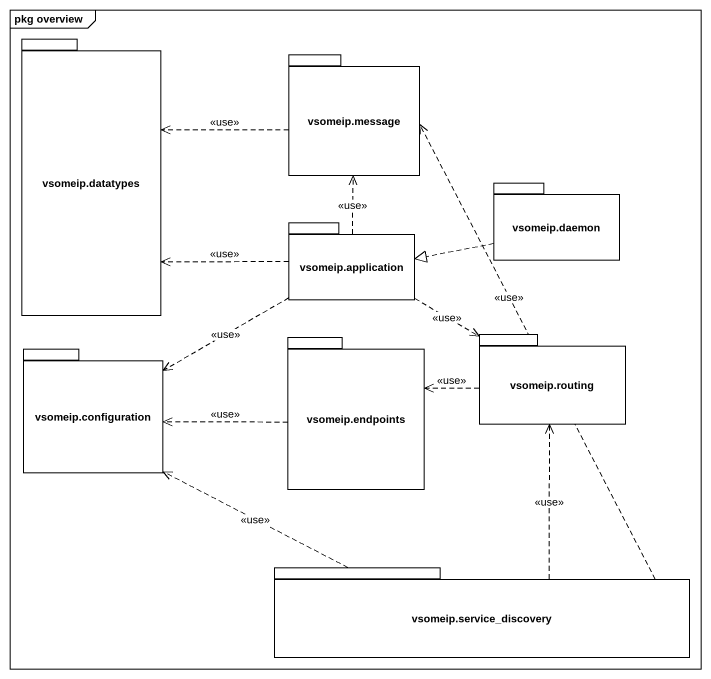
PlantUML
@startuml
mainframe pkg overview
package "vsomeip.datatypes" as vsomeip_datatypes {
}
package "vsomeip.message" as vsomeip_message {
}
package "vsomeip.daemon" as vsomeip_daemon {
}
package "vsomeip.application" as vsomeip_application {
}
package "vsomeip.configuration" as vsomeip_configuration {
}
package "vsomeip.endpoints" as vsomeip_endpoints {
}
package "vsomeip.routing" as vsomeip_routing {
}
package "vsomeip.service_discovery" as vsomeip_service_discovery {
}
vsomeip_message .left.> vsomeip_datatypes : <<use>>
vsomeip_daemon .left.|> vsomeip_application
vsomeip_application .left.> vsomeip_datatypes : <<use>>
vsomeip_application .up.> vsomeip_message : <<use>>
vsomeip_application .left.> vsomeip_configuration : <<use>>
vsomeip_application .right.> vsomeip_routing : <<use>>
vsomeip_endpoints .left.> vsomeip_configuration : <<use>>
vsomeip_routing .left.> vsomeip_endpoints : <<use>>
vsomeip_service_discovery .up.> vsomeip_message : <<use>>
vsomeip_service_discovery .left.> vsomeip_configuration : <<use>>
vsomeip_service_discovery .up.> vsomeip_routing : <<use>>
@enduml
